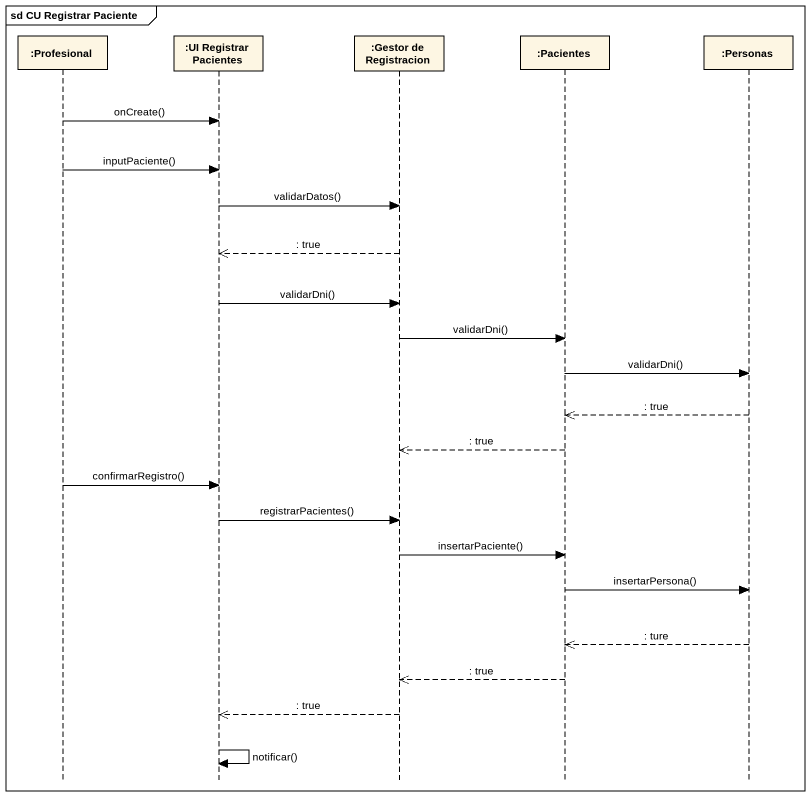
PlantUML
@startuml
mainframe sd CU Registrar Paciente
hide footbox
participant ":Profesional" as Profesional
participant ":UI Registrar Pacientes" as UI_Registrar_Pacientes
participant ":Gestor de Registracion" as Gestor_de_Registracion
participant ":Pacientes" as Pacientes
participant ":Personas" as Personas

Profesional -> UI_Registrar_Pacientes : onCreate()
Profesional -> UI_Registrar_Pacientes : inputPaciente()
UI_Registrar_Pacientes -> Gestor_de_Registracion : validarDatos()
Gestor_de_Registracion -->> UI_Registrar_Pacientes : : true
UI_Registrar_Pacientes -> Gestor_de_Registracion : validarDni()
Gestor_de_Registracion -> Pacientes : validarDni()
Pacientes -> Personas : validarDni()
Personas -->> Pacientes : : true
Pacientes -->> Gestor_de_Registracion : : true
Profesional -> UI_Registrar_Pacientes : confirmarRegistro()
UI_Registrar_Pacientes -> Gestor_de_Registracion : registrarPacientes()
Gestor_de_Registracion -> Pacientes : insertarPaciente()
Pacientes -> Personas : insertarPersona()
Personas -->> Pacientes : : ture
Pacientes -->> Gestor_de_Registracion : : true
Gestor_de_Registracion -->> UI_Registrar_Pacientes : : true
UI_Registrar_Pacientes -> UI_Registrar_Pacientes : notificar()
@enduml
